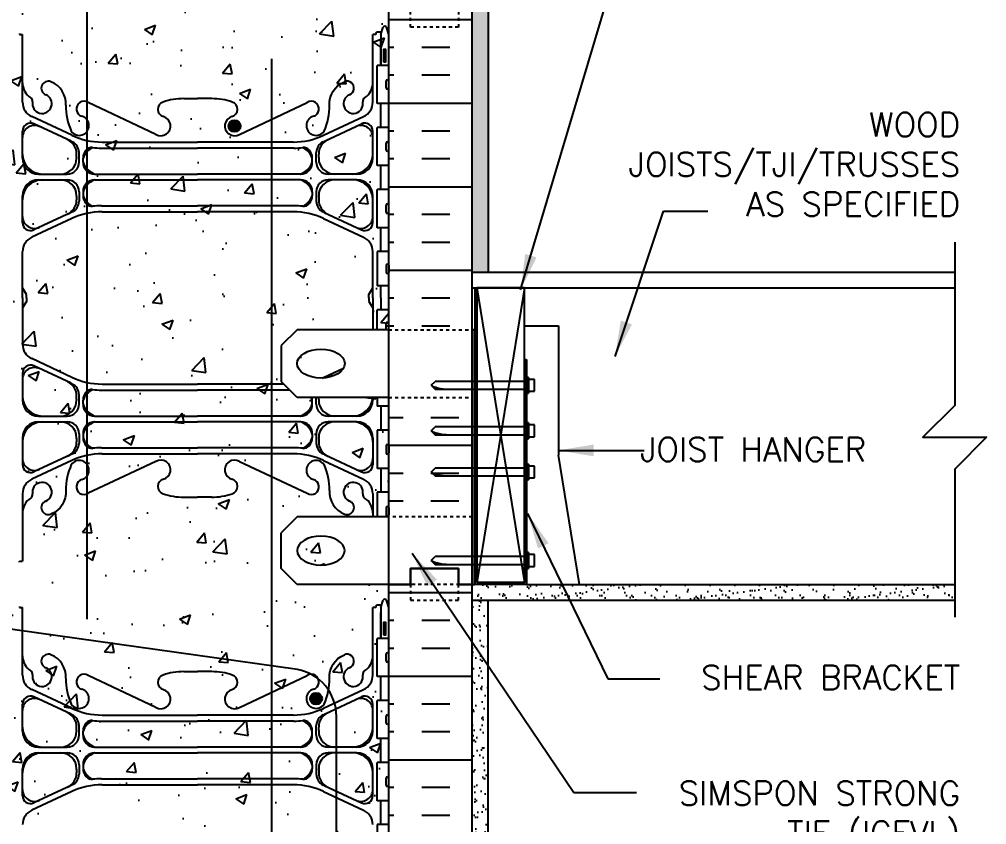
# Model space of a CAD drawing. Header units: inches. Extents: x 104.4 to 159.1, y -9.8 to 61.
# Drawn here: x 127.36 to 157.74, y 16.5 to 41.8 of the extents above; entities that cross this region are included whole.
import ezdxf
from ezdxf.enums import TextEntityAlignment as Align

# ---------------------------------------------------------------- set-up
doc = ezdxf.new("R2010")
doc.units = ezdxf.units.IN
doc.header["$LTSCALE"] = 0.5
doc.header["$MEASUREMENT"] = 0
doc.linetypes.add('DASHED2', pattern=[0.375, 0.25, -0.125])
doc.linetypes.add('HIDDEN2', pattern=[0.1875, 0.125, -0.0625])
for name, color, linetype in [('HATCH', 12, 'Continuous'), ('line25', 2, 'Continuous'), ('LINE3', 3, 'Continuous'), ('LINE50', 5, 'Continuous'), ('LINE9', 9, 'Continuous'), ('TEXT', 4, 'Continuous'), ('Web_Edge', 9, 'Continuous')]:
    doc.layers.add(name, color=color, linetype=linetype)
doc.styles.add('DIM', font='romans.shx', dxfattribs={"width": 0.7})
doc.styles.add('ROMANS', font='romans.shx', dxfattribs={"height": 1.125})
doc.dimstyles.new('ext_12', dxfattribs={"dimscale": 12, "dimtxt": 0.09375, "dimasz": 0.09375, "dimexe": 0.09375, "dimexo": 0.0625, "dimgap": 0.0625, "dimtad": 1, "dimdec": 1, "dimzin": 3, "dimdsep": 46, "dimlunit": 4, "dimtxsty": 'DIM', "dimcen": 0.09, "dimdle": 0.09375, "dimclrt": 4, "dimadec": 0, "dimazin": 0, "dimtfac": 1, "dimtdec": 1, "dimtmove": 2, "dimatfit": 3, "dimfxl": 0, "dimfrac": 2, "dimtolj": 1, "dimtzin": 0, "dimarcsym": 0})
pattern_1 = [(37.5, (84.2863, 4.79077), (-0.0157483, 0.481706), [0, -0.38, 0, -0.425, 0, -0.40625]), (7.5, (84.2863, 4.7908), (0.442444, 0.7055365), [0, -0.205, 0, -0.3425, 0, -0.13125]), (327.5, (83.9788, 4.79077), (0.7785355, 0.0014148), [0, -0.125, 0, -0.45, 0, -0.5875]), (317.5, (83.9788, 4.7908), (0.7515317, 0.219419), [0, -0.0625, 0, -0.295, 0, -0.3375])]
pattern_2 = [(50, (4.8714, -3.2675), (3.5863, -0.31376), [0.375, -4.125]), (355, (4.8714, -3.2675), (-0.69376, 3.76096), [0.3, -3.3]), (100.4514, (5.1703, -3.2937), (2.89255, 3.4472), [0.3187, -3.50571]), (46.1842, (4.8714, -2.2675), (5.3362, -0.8276), [0.5625, -6.1875]), (96.6356, (5.316, -2.3365), (4.67331, 4.87059), [0.47805, -5.25856]), (351.184, (4.8714, -2.2675), (4.6733, 4.8706), [0.45, -4.95]), (21, (5.3714, -2.5175), (2.984535, -2.013094), [0.375, -4.125]), (326, (5.3714, -2.5175), (1.21658, 3.62575), [0.3, -3.3]), (71.4514, (5.62, -2.6853), (4.20111, 1.61265), [0.3187, -3.50571]), (37.5, (4.8714, -3.2675), (0.060799, 1.664469), [0, -3.26, 0, -3.35, 0, -3.3125]), (7.5, (4.8714, -3.2675), (1.315348, 1.972059), [0, -1.91, 0, -3.185, 0, -1.2625]), (327.5, (3.7564, -3.2675), (2.669112, -0.112774), [0, -1.25, 0, -3.9, 0, -5.175]), (317.5, (3.2564, -3.2675), (2.91593, 0.500525), [0, -1.625, 0, -2.59, 0, -3.675])]

msp = doc.modelspace()

# ---------------------------------------------------------------- hatches: boundary and pattern name
at = {"layer": 'HATCH'}
h = msp.add_hatch(dxfattribs=at)
h.set_pattern_fill('AR-SAND', color=256, scale=0.25, style=0)
h.set_pattern_definition(pattern_1)
h.paths.add_polyline_path([(142.087, 60.045), (141.587, 60.045), (141.587, 42.045), (141.587, 33.857), (142.087, 33.857)])
h = msp.add_hatch(dxfattribs=at)
h.set_pattern_fill('AR-CONC', color=256, scale=0.5, style=0)
h.paths.add_polyline_path([(138.962, 52.078, 0.272614), (138.897, 52.049, 0.520567), (138.719, 52.049, 0.520567), (138.572, 52.049, 0.520567), (138.42, 52.049, 0.520567), (138.262, 52.049, 0.520567), (138.163, 52.049, 0.520567), (137.984, 52.049, 0.520567), (137.764, 52.049, 0.520567), (137.57, 52.049, 0.520567), (137.365, 52.049, 0.520567), (137.266, 52.091, 0.520567), (137.134, 52.091, 0.520567), (137.045, 52.091, 0.520567), (136.962, 52.091, 0.520567), (136.879, 52.091, 0.520567), (136.79, 52.091, 0.520567), (136.659, 52.091, 0.520567), (136.559, 52.049, 0.520567), (136.355, 52.049, 0.520567), (136.161, 52.049, 0.520567), (135.94, 52.049, 0.520567), (135.762, 52.049, 0.520567), (135.662, 52.049, 0.520567), (135.505, 52.049, 0.520567), (135.353, 52.049, 0.520567), (135.206, 52.049, 0.520567), (135.027, 52.049, 0.272614), (134.962, 52.078, 0.272614), (134.897, 52.049, 0.520567), (134.719, 52.049, 0.520567), (134.572, 52.049, 0.520567), (134.42, 52.049, 0.520567), (134.262, 52.049, 0.520567), (134.163, 52.049, 0.520567), (133.984, 52.049, 0.520567), (133.764, 52.049, 0.520567), (133.57, 52.049, 0.520567), (133.365, 52.049, 0.520567), (133.266, 52.091, 0.520567), (133.134, 52.091, 0.520567), (133.045, 52.091, 0.520567), (132.962, 52.091, 0.520567), (132.879, 52.091, 0.520567), (132.79, 52.091, 0.520567), (132.659, 52.091, 0.520567), (132.559, 52.049, 0.520567), (132.355, 52.049, 0.520567), (132.161, 52.049, 0.520567), (131.94, 52.049, 0.520567), (131.762, 52.049, 0.520567), (131.662, 52.049, 0.520567), (131.505, 52.049, 0.520567), (131.353, 52.049, 0.520567), (131.206, 52.049, 0.520567), (131.027, 52.049, 0.520567), (130.912, 52.049, 0.520567), (130.823, 52.049, 0.520567), (130.702, 52.049, 0.520567), (130.587, 52.049, 0.520567), (130.482, 52.049, 0.520567), (130.175, 52.049, 0.520567), (130.065, 52.049, 0.520567), (129.819, 52.049, 0.520567), (129.619, 52.049, 0.520567), (129.409, 52.049, 0.520567), (129.131, 52.049, 0.520567), (128.943, 52.049, 0.520567), (128.848, 52.049, 0.520567), (128.623, 52.049, 0.520567), (128.502, 52.049, 0.520567), (128.292, 52.049, 0.520567), (128.082, 52.049, 0.520567), (127.956, 52.049, 0.520567), (127.83, 52.049, 0.520567), (127.62, 52.049, 0.520567), (127.516, 52.049, 0.520567), (127.332, 52.049, 0.520567), (127.211, 52.049, 0.484838), (126.962, 52.049), (126.962, 42.045), (126.962, 24.045), (126.962, 9.295), (126.962, 6.045), (132.119, 6.045), (133.119, 7.045), (133.119, 6.045), (133.119, 5.045), (134.119, 6.045), (138.962, 6.045), (138.962, 18.42), (138.962, 24.045), (136.087, 24.045), (135.587, 24.545), (135.587, 25.67), (136.087, 26.17), (138.962, 26.17), (138.962, 29.92), (136.087, 29.92), (135.587, 30.42), (135.587, 31.545), (136.087, 32.045), (138.962, 32.045), (138.962, 42.045)])
h = msp.add_hatch(dxfattribs=at)
h.set_pattern_fill('INSUL', color=256, scale=7, style=0)
h.set_pattern_definition([(180, (3065.124, -372.9646), (0, 2.625), []), (180, (3065.124, -372.0896), (0, 2.625), [0.875, -0.875]), (180, (3065.124, -371.2146), (0, 2.625), [0.875, -0.875])])
h.paths.add_polyline_path([(138.962, 32.045), (141.587, 32.045), (141.587, 42.045), (141.15, 42.045), (141.15, 42.545), (139.65, 42.545), (139.65, 42.045), (138.962, 42.045)])
h = msp.add_hatch(dxfattribs=at)
h.set_pattern_fill('AR-CONC', color=256, scale=0.5, style=0)
h.set_pattern_definition(pattern_2)
edge = h.paths.add_edge_path()
edge.add_ellipse((136.833, 30.982), major_axis=(-0.746, 0), ratio=0.610344, start_angle=0, end_angle=360)
h = msp.add_hatch(dxfattribs=at)
h.set_pattern_fill('AR-CONC', color=256, scale=0.5, style=0)
edge = h.paths.add_edge_path(flags=17)
edge.add_ellipse((136.833, 30.982), major_axis=(-0.746, 0), ratio=0.610344, start_angle=0, end_angle=360)
h = msp.add_hatch(dxfattribs=at)
h.set_pattern_fill('INSUL', color=256, scale=7, style=0)
h.set_pattern_definition([(0, (84.2863, 4.7908), (0, 2.625), []), (0, (84.2863, 5.6658), (0, 2.625), [0.875, -0.875]), (0, (84.2863, 6.5408), (0, 2.625), [0.875, -0.875])])
h.paths.add_polyline_path([(141.587, 29.92), (138.962, 29.92), (138.962, 26.17), (141.587, 26.17)])
h = msp.add_hatch(dxfattribs=at)
h.set_pattern_fill('AR-CONC', color=256, scale=0.5, style=0)
h.set_pattern_definition(pattern_2)
edge = h.paths.add_edge_path()
edge.add_ellipse((136.833, 25.107), major_axis=(-0.746, 0), ratio=0.610344, start_angle=0, end_angle=360, ccw=False)
h = msp.add_hatch(dxfattribs=at)
h.set_pattern_fill('AR-CONC', color=256, scale=0.5, style=0)
edge = h.paths.add_edge_path(flags=17)
edge.add_ellipse((136.833, 25.107), major_axis=(-0.746, 0), ratio=0.610344, start_angle=0, end_angle=360, ccw=False)
h = msp.add_hatch(dxfattribs=at)
h.set_pattern_fill('INSUL', color=256, scale=7, style=0)
h.set_pattern_definition([(180, (3065.124, -390.9646), (0, 2.625), []), (180, (3065.124, -390.0896), (0, 2.625), [0.875, -0.875]), (180, (3065.124, -389.2146), (0, 2.625), [0.875, -0.875])])
h.paths.add_polyline_path([(141.587, 6.045), (141.15, 6.045), (141.15, 6.545), (139.65, 6.545), (139.65, 6.045), (138.962, 6.045), (138.962, 24.045), (139.65, 24.045), (139.65, 24.545), (141.15, 24.545), (141.15, 24.045), (141.587, 24.045)])
h = msp.add_hatch(dxfattribs=at)
h.set_pattern_fill('AR-SAND', color=256, scale=0.25, style=0)
h.set_pattern_definition(pattern_1)
h.paths.add_polyline_path([(156.738, 23.545), (156.738, 24.045), (143.292, 24.045), (141.667, 24.045), (141.587, 24.045), (141.587, 23.545)])
h = msp.add_hatch(dxfattribs=at)
h.set_pattern_fill('AR-SAND', color=256, scale=0.25, style=0)
h.set_pattern_definition(pattern_1)
h.paths.add_polyline_path([(142.087, 23.545), (141.587, 23.545), (141.587, 6.045), (142.087, 6.045)])
at = {"layer": 'LINE3'}
for points in [[(133.933, 38.445, 1), (134.308, 38.445, 1)], [(136.868, 20.456, 1), (136.493, 20.456, 1)]]:
    msp.add_hatch(color=256, dxfattribs=at).paths.add_polyline_path(points)

# ---------------------------------------------------------------- linework, layer by layer
at = {"layer": 'line25'}
for p, q in [((138.962, 18.42), (138.962, 42.045)), ((138.962, 40.35), (138.597, 40.35)), ((138.597, 39.15), (138.597, 40.35)), ((138.882, 39.64), (138.882, 39.86)), ((138.922, 39.9), (138.922, 39.9)), ((138.962, 39.64), (138.962, 39.86)), ((138.962, 39.805), (138.962, 39.805)), ((138.922, 39.6), (138.922, 39.6)), ((138.962, 39.695), (138.962, 39.695)), ((138.962, 39.15), (138.597, 39.15)), ((138.962, 38.4), (138.597, 38.4)), ((138.597, 37.2), (138.597, 38.4)), ((138.882, 37.69), (138.882, 37.91)), ((138.922, 37.95), (138.922, 37.95)), ((138.962, 37.69), (138.962, 37.91)), ((138.962, 37.855), (138.962, 37.855)), ((138.962, 37.745), (138.962, 37.745)), ((138.922, 37.65), (138.922, 37.65)), ((138.962, 37.2), (138.597, 37.2)), ((138.962, 36.45), (138.597, 36.45)), ((138.597, 35.25), (138.597, 36.45)), ((138.882, 35.74), (138.882, 35.96)), ((138.922, 36), (138.922, 36)), ((138.962, 35.74), (138.962, 35.96)), ((138.962, 35.905), (138.962, 35.905)), ((138.922, 35.7), (138.922, 35.7)), ((138.962, 35.795), (138.962, 35.795)), ((138.962, 35.25), (138.597, 35.25)), ((138.962, 34.5), (138.597, 34.5)), ((138.597, 34.5), (138.597, 33.42)), ((138.882, 34.07), (138.882, 33.85)), ((138.922, 34.11), (138.922, 34.11)), ((138.962, 34.07), (138.962, 33.85)), ((138.922, 33.81), (138.922, 33.81)), ((138.962, 34.015), (138.962, 34.015)), ((138.962, 33.905), (138.962, 33.905)), ((138.962, 33.42), (138.597, 33.42)), ((141.587, 33.357), (156.738, 33.357)), ((138.962, 32.67), (138.597, 32.67)), ((138.597, 32.045), (138.597, 32.67)), ((138.882, 32.045), (138.882, 32.24)), ((138.922, 32.28), (138.922, 32.28)), ((138.962, 32.02), (138.962, 32.24)), ((138.962, 32.185), (138.962, 32.185)), ((138.962, 32.075), (138.962, 32.075)), ((143.23, 31.107), (143.23, 24.107)), ((138.597, 29.92), (138.597, 29.64)), ((138.962, 29.64), (138.597, 29.64)), ((138.962, 28.89), (138.597, 28.89)), ((138.597, 28.89), (138.597, 27.69)), ((138.882, 28.4), (138.882, 28.18)), ((138.962, 28.4), (138.962, 28.18)), ((138.962, 28.345), (138.962, 28.345)), ((138.922, 28.14), (138.922, 28.14)), ((138.962, 28.235), (138.962, 28.235)), ((138.962, 27.69), (138.597, 27.69)), ((138.962, 26.94), (138.597, 26.94)), ((138.597, 26.94), (138.597, 26.17)), ((138.882, 26.45), (138.882, 26.23)), ((138.922, 26.49), (138.922, 26.49)), ((138.962, 26.45), (138.962, 26.23)), ((138.922, 26.19), (138.922, 26.19)), ((138.962, 26.395), (138.962, 26.395)), ((138.962, 26.285), (138.962, 26.285)), ((143.23, 24.107), (141.73, 24.107)), ((143.292, 24.045), (156.738, 24.045)), ((143.292, 24.045), (144.605, 24.045)), ((138.962, 22.35), (138.597, 22.35)), ((138.597, 21.15), (138.597, 22.35)), ((138.922, 21.9), (138.922, 21.9)), ((138.882, 21.64), (138.882, 21.86)), ((138.922, 21.6), (138.922, 21.6)), ((138.962, 21.64), (138.962, 21.86)), ((138.962, 21.805), (138.962, 21.805)), ((138.962, 21.695), (138.962, 21.695)), ((138.962, 21.15), (138.597, 21.15)), ((138.962, 20.4), (138.597, 20.4)), ((138.597, 19.2), (138.597, 20.4)), ((138.882, 19.69), (138.882, 19.91)), ((138.922, 19.95), (138.922, 19.95)), ((138.962, 19.69), (138.962, 19.91)), ((138.962, 19.855), (138.962, 19.855)), ((138.962, 19.745), (138.962, 19.745)), ((138.922, 19.65), (138.922, 19.65)), ((138.962, 19.2), (138.597, 19.2)), ((138.962, 18.45), (138.597, 18.45)), ((138.597, 17.25), (138.597, 18.45)), ((138.962, 6.045), (138.962, 18.42)), ((138.882, 17.74), (138.882, 17.96)), ((138.922, 18), (138.922, 18)), ((138.962, 17.74), (138.962, 17.96)), ((138.922, 17.7), (138.922, 17.7)), ((138.962, 17.905), (138.962, 17.905)), ((138.962, 17.795), (138.962, 17.795)), ((138.962, 17.25), (138.597, 17.25)), ((138.962, 16.5), (138.597, 16.5)), ((138.597, 16.5), (138.597, 15.42))]:
    msp.add_line(p, q, dxfattribs=at)
at = {"layer": 'line25', "color": 9}
for p, q in [((140.292, 30.299), (140.417, 30.424)), ((143.355, 30.549), (143.292, 30.549)), ((143.292, 30.549), (143.292, 30.049)), ((143.355, 30.549), (143.355, 30.049)), ((143.542, 30.486), (143.355, 30.486)), ((143.542, 30.111), (143.542, 30.486)), ((140.292, 30.299), (140.417, 30.174)), ((143.355, 30.111), (143.542, 30.111)), ((143.292, 30.049), (143.355, 30.049)), ((140.292, 28.87), (140.417, 28.995)), ((140.292, 28.87), (140.417, 28.745)), ((143.355, 29.12), (143.292, 29.12)), ((143.292, 29.12), (143.292, 28.62)), ((143.355, 29.12), (143.355, 28.62)), ((143.542, 29.058), (143.355, 29.058)), ((143.542, 28.683), (143.542, 29.058)), ((143.292, 28.62), (143.355, 28.62)), ((143.355, 28.683), (143.542, 28.683)), ((140.292, 27.576), (140.417, 27.701)), ((143.355, 27.826), (143.292, 27.826)), ((143.292, 27.826), (143.292, 27.326)), ((143.355, 27.826), (143.355, 27.326)), ((143.542, 27.764), (143.355, 27.764)), ((143.542, 27.389), (143.542, 27.764)), ((140.292, 27.576), (140.417, 27.451)), ((143.355, 27.389), (143.542, 27.389)), ((143.292, 27.326), (143.355, 27.326)), ((140.292, 24.797), (140.417, 24.922)), ((143.355, 25.047), (143.292, 25.047)), ((143.292, 25.047), (143.292, 24.547)), ((143.355, 25.047), (143.355, 24.547)), ((143.542, 24.985), (143.355, 24.985)), ((143.542, 24.61), (143.542, 24.985)), ((140.292, 24.797), (140.417, 24.672)), ((143.355, 24.61), (143.542, 24.61)), ((143.292, 24.547), (143.355, 24.547))]:
    msp.add_line(p, q, dxfattribs=at)
at = {"layer": 'line25'}
msp.add_lwpolyline([(141.73, 24.107), (143.23, 24.107), (143.23, 33.357), (141.73, 33.357)], close=True, dxfattribs=at)
at = {"layer": 'line25', "color": 9}
for points in [[(140.417, 30.174), (143.292, 30.174), (143.292, 30.424), (140.417, 30.424)], [(140.417, 28.745), (143.292, 28.745), (143.292, 28.995), (140.417, 28.995)], [(140.417, 27.451), (143.292, 27.451), (143.292, 27.701), (140.417, 27.701)], [(140.417, 24.672), (143.292, 24.672), (143.292, 24.922), (140.417, 24.922)]]:
    msp.add_lwpolyline(points, dxfattribs=at)
at = {"layer": 'line25'}
for centre, start, end in [((138.922, 39.86), 90, 180), ((138.922, 39.86), 0, 90), ((138.922, 39.64), 180, 270), ((138.922, 39.64), 270, 0), ((138.922, 37.91), 90, 180), ((138.922, 37.69), 180, 270), ((138.922, 37.91), 0, 90), ((138.922, 37.69), 270, 0), ((138.922, 35.96), 90, 180), ((138.922, 35.96), 0, 90), ((138.922, 35.74), 180, 270), ((138.922, 35.74), 270, 0), ((138.922, 34.07), 90, 180), ((138.922, 34.07), 360, 90), ((138.922, 33.85), 180, 270), ((138.922, 33.85), 270, 0), ((138.922, 32.24), 90, 180), ((138.922, 32.24), 0, 90), ((138.922, 28.4), 90, 180), ((138.922, 28.4), 360, 90), ((138.922, 28.18), 180, 270), ((138.922, 28.18), 270, 0), ((138.922, 26.45), 90, 180), ((138.922, 26.45), 360, 90), ((138.922, 26.23), 180, 270), ((138.922, 26.23), 270, 0), ((138.922, 21.86), 90, 180), ((138.922, 21.86), 0, 90), ((138.922, 21.64), 180, 270), ((138.922, 21.64), 270, 0), ((138.922, 19.91), 90, 180), ((138.922, 19.91), 0, 90), ((138.922, 19.69), 180, 270), ((138.922, 19.69), 270, 0), ((138.922, 17.96), 90, 180), ((138.922, 17.96), 0, 90), ((138.922, 17.74), 180, 270), ((138.922, 17.74), 270, 0)]:
    msp.add_arc(centre, 0.04, start, end, dxfattribs=at)
at = {"layer": 'line25', "color": 9}
for points in [[(140.292, 30.299), (140.491, 30.221), (140.861, 30.174)], [(140.292, 28.87), (140.491, 28.793), (140.861, 28.745)], [(140.292, 27.576), (140.491, 27.499), (140.861, 27.451)], [(140.292, 24.797), (140.491, 24.72), (140.861, 24.672)]]:
    msp.add_spline(points, degree=3, dxfattribs=at)
at = {"layer": 'LINE3'}
for p, q in [((129.497, 22.951), (129.497, 59.865)), ((135.279, 40.554), (135.279, 6.045)), ((136.092, 21.37), (122.569, 23.268)), ((137.321, 13.585), (137.321, 19.895))]:
    msp.add_line(p, q, dxfattribs=at)
for centre in [(134.12, 38.445), (136.681, 20.456)]:
    msp.add_circle(centre, 0.188, dxfattribs=at)
msp.add_arc((135.821, 19.895), 1.5, 360, 79.5785, dxfattribs=at)
at = {"layer": 'LINE50'}
for p, q in [((141.587, 24.045), (141.587, 42.045)), ((141.587, 6.045), (141.587, 24.045))]:
    msp.add_line(p, q, dxfattribs=at)
for points in [[(138.962, 24.045), (139.65, 24.045), (139.65, 24.545), (141.15, 24.545), (141.15, 24.045), (141.587, 24.045)], [(141.587, 24.045), (141.15, 24.045), (141.15, 24.545), (139.65, 24.545), (139.65, 24.045), (138.962, 24.045)]]:
    msp.add_lwpolyline(points, dxfattribs=at)
at = {"layer": 'LINE9'}
for p, q in [((142.087, 60.045), (142.087, 33.857)), ((141.587, 33.857), (156.738, 33.857)), ((141.667, 33.357), (141.667, 24.045)), ((141.73, 33.357), (143.23, 24.107)), ((143.23, 33.357), (141.73, 24.107)), ((136.087, 32.045), (135.587, 31.545)), ((138.962, 32.045), (136.087, 32.045)), ((143.23, 32.163), (144.292, 32.163)), ((144.292, 32.163), (144.292, 28.104)), ((143.23, 31.107), (143.292, 31.107)), ((143.292, 31.107), (143.292, 24.045)), ((136.087, 29.92), (135.587, 30.42)), ((138.962, 29.92), (136.087, 29.92)), ((144.951, 24.045), (144.292, 28.104)), ((136.087, 26.17), (135.587, 25.67)), ((138.962, 26.17), (136.087, 26.17)), ((136.087, 24.045), (135.587, 24.545)), ((138.962, 24.045), (136.087, 24.045)), ((143.292, 24.045), (141.667, 24.045)), ((141.587, 23.545), (156.738, 23.545)), ((142.087, 6.045), (142.087, 23.545))]:
    msp.add_line(p, q, dxfattribs=at)
at = {"layer": 'LINE9', "linetype": 'HIDDEN2'}
for p, q in [((138.962, 32.045), (141.587, 32.045)), ((138.962, 29.92), (141.587, 29.92)), ((141.587, 26.17), (138.962, 26.17)), ((141.587, 24.045), (138.962, 24.045))]:
    msp.add_line(p, q, dxfattribs=at)
at = {"layer": 'LINE9', "linetype": 'DASHED2', "ltscale": 0.15}
for points in [[(141.15, 42.045), (141.15, 42.045), (141.15, 41.545), (139.65, 41.545), (139.65, 42.045), (139.65, 42.045)], [(139.65, 24.045), (139.65, 24.045), (139.65, 23.545), (141.15, 23.545), (141.15, 24.045), (141.15, 24.045)]]:
    msp.add_lwpolyline(points, dxfattribs=at)
at = {"layer": 'LINE9'}
for points in [[(156.738, 34.795), (156.738, 32.428)], [(156.738, 32.428), (156.738, 29.67), (155.738, 28.67), (157.738, 28.67), (156.738, 27.67), (156.738, 23.016)], [(135.587, 31.545), (135.587, 30.42)], [(135.587, 24.545), (135.587, 25.67)]]:
    msp.add_lwpolyline(points, dxfattribs=at)
msp.add_lwpolyline([(141.587, 24.045), (141.667, 24.045), (141.667, 32.045), (141.587, 32.045)], close=True, dxfattribs=at)
msp.add_ellipse((136.833, 30.982), major_axis=(-0.746, 0), ratio=0.610344, dxfattribs=at)
at = {"layer": 'LINE9', "extrusion": (0, 0, -1)}
msp.add_ellipse((136.833, 25.107), major_axis=(-0.746, 0), ratio=0.610344, dxfattribs=at)
at = {"layer": 'Web_Edge'}
for p, q in [((127.362, 41.346), (127.362, 41.316)), ((127.362, 41.346), (127.362, 41.346)), ((127.362, 41.316), (127.462, 41.316)), ((127.462, 39.194), (127.462, 41.316)), ((138.462, 39.194), (138.462, 41.316)), ((138.562, 41.316), (138.462, 41.316)), ((138.562, 41.346), (138.562, 41.346)), ((138.562, 41.346), (138.562, 41.316)), ((138.738, 41.396), (138.612, 41.396)), ((138.712, 41.316), (138.787, 41.546)), ((138.712, 41.316), (138.712, 40.35)), ((138.962, 41.316), (138.887, 41.546)), ((132.523, 39.305), (132.962, 39.305)), ((133.402, 39.305), (132.962, 39.305)), ((131.652, 38.181), (129.525, 39.181)), ((134.273, 38.181), (136.4, 39.181)), ((129.009, 38.153), (127.75, 38.741)), ((136.916, 38.153), (138.174, 38.741)), ((127.462, 37.436), (127.462, 38.284)), ((128.985, 37.965), (127.818, 38.511)), ((136.94, 37.965), (138.106, 38.511)), ((138.462, 37.436), (138.462, 38.284)), ((129.938, 37.753), (132.962, 37.753)), ((129.962, 37.94), (132.962, 37.94)), ((135.962, 37.94), (132.962, 37.94)), ((135.986, 37.753), (132.962, 37.753)), ((129.162, 37.46), (129.162, 37.564)), ((129.162, 37.46), (129.162, 37.436)), ((129.237, 37.311), (129.237, 37.608)), ((129.362, 37.311), (129.362, 37.437)), ((136.562, 37.311), (136.562, 37.437)), ((136.687, 37.311), (136.687, 37.608)), ((136.762, 37.46), (136.762, 37.564)), ((136.762, 37.46), (136.762, 37.436)), ((127.962, 36.936), (128.862, 36.936)), ((127.962, 36.756), (128.862, 36.756)), ((129.737, 36.936), (132.962, 36.936)), ((129.737, 36.756), (132.962, 36.756)), ((136.187, 36.936), (132.962, 36.936)), ((136.187, 36.756), (132.962, 36.756)), ((137.962, 36.936), (137.062, 36.936)), ((137.962, 36.756), (137.062, 36.756)), ((127.462, 35.408), (127.462, 36.256)), ((129.162, 36.233), (129.162, 36.256)), ((129.162, 36.233), (129.162, 36.129)), ((129.237, 36.381), (129.237, 36.084)), ((129.362, 36.381), (129.362, 36.268)), ((129.362, 36.381), (129.362, 36.255)), ((136.562, 36.381), (136.562, 36.255)), ((136.562, 36.381), (136.562, 36.268)), ((136.687, 36.381), (136.687, 36.084)), ((136.762, 36.233), (136.762, 36.256)), ((136.762, 36.233), (136.762, 36.129)), ((138.462, 35.408), (138.462, 36.256)), ((129.939, 35.94), (132.962, 35.94)), ((135.986, 35.94), (132.962, 35.94)), ((129.009, 35.54), (127.75, 34.951)), ((128.985, 35.728), (127.818, 35.182)), ((129.962, 35.752), (132.962, 35.752)), ((135.962, 35.752), (132.962, 35.752)), ((136.916, 35.54), (138.174, 34.951)), ((136.939, 35.728), (138.106, 35.182)), ((127.462, 33.045), (127.462, 34.498)), ((138.462, 33.045), (138.462, 34.498)), ((127.582, 33.157), (127.462, 33.357)), ((127.582, 33.157), (127.462, 33.357)), ((127.582, 33.045), (127.582, 33.157)), ((127.582, 33.045), (127.582, 33.157)), ((138.342, 33.157), (138.462, 33.357)), ((138.342, 33.157), (138.462, 33.357)), ((138.342, 33.045), (138.342, 33.157)), ((138.342, 33.045), (138.342, 33.157)), ((127.462, 33.045), (127.462, 31.592)), ((127.582, 32.933), (127.462, 32.733)), ((127.582, 32.933), (127.462, 32.733)), ((127.582, 33.045), (127.582, 32.933)), ((127.582, 33.045), (127.582, 32.933)), ((138.342, 33.045), (138.342, 32.933)), ((138.342, 33.045), (138.342, 32.933)), ((138.342, 32.933), (138.462, 32.733)), ((138.342, 32.933), (138.462, 32.733)), ((138.462, 33.045), (138.462, 32.045)), ((129.009, 30.55), (127.75, 31.139)), ((127.462, 30.682), (127.462, 29.834)), ((128.985, 30.362), (127.818, 30.908)), ((136.916, 30.55), (137.543, 30.843)), ((129.938, 30.15), (132.962, 30.15)), ((129.962, 30.338), (132.962, 30.338)), ((135.669, 30.338), (132.962, 30.338)), ((135.857, 30.15), (132.962, 30.15)), ((129.162, 29.857), (129.162, 29.961)), ((129.162, 29.857), (129.162, 29.834)), ((129.237, 29.709), (129.237, 30.006)), ((129.362, 29.708), (129.362, 29.834)), ((136.562, 29.708), (136.562, 29.834)), ((136.687, 29.709), (136.687, 29.92)), ((136.762, 29.857), (136.762, 29.92)), ((136.762, 29.857), (136.762, 29.834)), ((138.462, 29.92), (138.462, 29.834)), ((127.962, 29.334), (128.862, 29.334)), ((129.737, 29.333), (132.962, 29.333)), ((136.187, 29.333), (132.962, 29.333)), ((137.962, 29.334), (137.062, 29.334)), ((127.962, 29.154), (128.862, 29.154)), ((129.737, 29.153), (132.962, 29.153)), ((136.187, 29.153), (132.962, 29.153)), ((137.962, 29.154), (137.062, 29.154)), ((127.462, 28.654), (127.462, 27.805)), ((129.162, 28.63), (129.162, 28.654)), ((129.162, 28.63), (129.162, 28.526)), ((129.237, 28.779), (129.237, 28.482)), ((129.362, 28.778), (129.362, 28.653)), ((129.362, 28.778), (129.362, 28.665)), ((136.562, 28.778), (136.562, 28.665)), ((136.562, 28.778), (136.562, 28.653)), ((136.687, 28.779), (136.687, 28.482)), ((136.762, 28.63), (136.762, 28.654)), ((136.762, 28.63), (136.762, 28.526)), ((138.462, 28.654), (138.462, 27.805)), ((129.939, 28.337), (132.962, 28.337)), ((135.986, 28.337), (132.962, 28.337)), ((128.985, 28.125), (127.818, 27.579)), ((129.962, 28.149), (132.962, 28.149)), ((135.962, 28.149), (132.962, 28.149)), ((136.94, 28.125), (138.106, 27.579)), ((129.009, 27.937), (127.75, 27.348)), ((131.652, 27.909), (129.525, 26.909)), ((134.273, 27.909), (136.4, 26.909)), ((136.916, 27.937), (138.174, 27.348)), ((127.462, 26.896), (127.462, 24.774)), ((132.523, 26.785), (132.962, 26.785)), ((133.402, 26.785), (132.962, 26.785)), ((138.462, 26.896), (138.462, 26.17)), ((127.362, 24.774), (127.462, 24.774)), ((127.362, 24.744), (127.362, 24.774)), ((127.362, 24.744), (127.362, 24.744)), ((138.738, 23.396), (138.612, 23.396)), ((138.712, 23.316), (138.787, 23.546)), ((138.962, 23.316), (138.887, 23.546)), ((127.362, 23.346), (127.362, 23.316)), ((127.362, 23.346), (127.362, 23.346)), ((127.362, 23.316), (127.462, 23.316)), ((127.462, 21.194), (127.462, 23.316)), ((138.462, 21.194), (138.462, 23.316)), ((138.562, 23.316), (138.462, 23.316)), ((138.562, 23.346), (138.562, 23.346)), ((138.562, 23.346), (138.562, 23.316)), ((138.712, 23.316), (138.712, 22.35)), ((132.523, 21.305), (132.962, 21.305)), ((133.402, 21.305), (132.962, 21.305)), ((131.652, 20.181), (129.525, 21.181)), ((134.273, 20.181), (136.4, 21.181)), ((129.009, 20.153), (127.75, 20.741)), ((136.916, 20.153), (138.174, 20.741)), ((128.985, 19.965), (127.818, 20.511)), ((136.94, 19.965), (138.106, 20.511)), ((127.462, 19.436), (127.462, 20.284)), ((138.462, 19.436), (138.462, 20.284)), ((129.938, 19.753), (132.962, 19.753)), ((129.962, 19.94), (132.962, 19.94)), ((135.962, 19.94), (132.962, 19.94)), ((135.986, 19.753), (132.962, 19.753)), ((129.162, 19.46), (129.162, 19.564)), ((129.162, 19.46), (129.162, 19.436)), ((129.237, 19.311), (129.237, 19.608)), ((136.687, 19.311), (136.687, 19.608)), ((136.762, 19.46), (136.762, 19.564)), ((136.762, 19.46), (136.762, 19.436)), ((129.362, 19.311), (129.362, 19.437)), ((136.562, 19.311), (136.562, 19.437)), ((127.962, 18.936), (128.862, 18.936)), ((129.737, 18.936), (132.962, 18.936)), ((136.187, 18.936), (132.962, 18.936)), ((137.962, 18.936), (137.062, 18.936)), ((127.962, 18.756), (128.862, 18.756)), ((129.737, 18.756), (132.962, 18.756)), ((136.187, 18.756), (132.962, 18.756)), ((137.962, 18.756), (137.062, 18.756)), ((127.462, 17.408), (127.462, 18.256)), ((129.162, 18.233), (129.162, 18.256)), ((129.162, 18.233), (129.162, 18.129)), ((129.237, 18.381), (129.237, 18.084)), ((129.362, 18.381), (129.362, 18.268)), ((129.362, 18.381), (129.362, 18.255)), ((136.562, 18.381), (136.562, 18.255)), ((136.562, 18.381), (136.562, 18.268)), ((136.687, 18.381), (136.687, 18.084)), ((136.762, 18.233), (136.762, 18.256)), ((136.762, 18.233), (136.762, 18.129)), ((138.462, 17.408), (138.462, 18.256)), ((129.939, 17.94), (132.962, 17.94)), ((135.986, 17.94), (132.962, 17.94)), ((128.985, 17.728), (127.818, 17.182)), ((129.962, 17.752), (132.962, 17.752)), ((135.962, 17.752), (132.962, 17.752)), ((136.939, 17.728), (138.106, 17.182)), ((129.009, 17.54), (127.75, 16.951)), ((136.916, 17.54), (138.174, 16.951))]:
    msp.add_line(p, q, dxfattribs=at)
for points in [[(138.712, 40.35), (138.712, 41.166)], [(138.712, 38.4), (138.712, 39.15)], [(138.712, 36.45), (138.712, 37.2)], [(138.712, 34.5), (138.712, 35.25)], [(138.712, 33.045), (138.712, 33.42)], [(138.712, 33.045), (138.712, 32.67)], [(138.712, 29.64), (138.712, 28.89)], [(138.712, 27.69), (138.712, 26.94)], [(138.712, 22.35), (138.712, 23.166)], [(138.712, 20.4), (138.712, 21.15)], [(138.712, 18.45), (138.712, 19.2)], [(138.712, 16.5), (138.712, 17.25)]]:
    msp.add_lwpolyline(points, dxfattribs=at)
for points in [[(138.802, 40.466), (138.872, 40.466), (138.872, 40.846), (138.802, 40.846)], [(138.802, 22.466), (138.872, 22.466), (138.872, 22.846), (138.802, 22.846)]]:
    msp.add_lwpolyline(points, close=True, dxfattribs=at)
for points in [[(128.821, 39.095, 0.325312), (128.354, 39.837)], [(137.104, 39.095, -0.325312), (137.571, 39.837)], [(128.821, 26.995, -0.325312), (128.354, 26.253)], [(137.104, 26.995, 0.325312), (137.571, 26.253)], [(128.821, 21.095, 0.325312), (128.354, 21.837)], [(137.104, 21.095, -0.325312), (137.571, 21.837)]]:
    msp.add_lwpolyline(points, format="xyb", dxfattribs=at)
for centre, radius, start, end in [((138.612, 41.346), 0.05, 90, 180), ((138.837, 41.52), 0.0567, 28.0725, 151.9275), ((128.012, 39.801), 0.55, 180, 238.0732), ((128.272, 39.633), 0.22, 68.1963, 248.1963), ((137.652, 39.633), 0.22, 291.8037, 111.8037), ((137.912, 39.801), 0.55, 301.9268, 0), ((127.962, 39.194), 0.5, 180, 244.9204), ((127.655, 39.228), 0.125, 348.9056, 58.0732), ((128.077, 39.145), 0.305, 168.9056, 68.1963), ((129.392, 38.981), 0.24, 56.25, 254.2747), ((131.952, 38.97), 0.24, 108.923, 254.2747), ((132.523, 37.305), 2, 90, 108.923), ((133.402, 37.305), 2, 71.077, 90), ((133.972, 38.97), 0.24, 285.7253, 71.077), ((136.533, 38.981), 0.24, 285.7253, 123.75), ((137.847, 39.145), 0.305, 111.8037, 11.0944), ((138.269, 39.228), 0.125, 121.9268, 191.0944), ((137.962, 39.194), 0.5, 295.0796, 0), ((130.821, 39.095), 2, 180.0146, 203.9638), ((135.104, 39.095), 2, 336.0362, 359.9854), ((129.244, 38.456), 0.305, 214.6703, 74.2747), ((131.805, 38.445), 0.305, 240, 74.2747), ((134.12, 38.445), 0.305, 105.7253, 300), ((136.681, 38.456), 0.305, 105.7253, 325.3297), ((127.712, 38.284), 0.25, 64.9204, 180), ((127.837, 38.088), 0.375, 64.9204, 180), ((138.087, 38.088), 0.375, 0, 115.0796), ((138.212, 38.284), 0.25, 0, 115.0796), ((128.662, 37.564), 0.5, 0, 64.9204), ((129.962, 40.19), 2.25, 244.9204, 270), ((135.962, 40.19), 2.25, 270, 295.0796), ((137.262, 37.564), 0.5, 115.0796, 180), ((129.938, 40.003), 2.25, 244.9204, 245.9476), ((128.861, 37.608), 0.376, 0.0514, 64.8081), ((129.945, 37.214), 0.624, 117.0966, 159.0881), ((129.738, 37.437), 0.376, 138.3704, 179.9486), ((129.644, 37.521), 0.25, 86.1209, 138.3704), ((129.938, 40.003), 2.25, 262.9228, 270), ((135.986, 40.003), 2.25, 270, 277.0772), ((136.28, 37.521), 0.25, 41.6296, 93.8791), ((135.979, 37.214), 0.624, 20.9119, 62.9034), ((136.186, 37.437), 0.376, 0.0514, 41.6296), ((137.063, 37.608), 0.376, 115.1919, 179.9486), ((135.986, 40.003), 2.25, 294.0524, 295.0796), ((128.087, 37.561), 0.625, 180, 270), ((127.962, 37.436), 0.5, 180, 270), ((128.662, 37.436), 0.5, 270, 0), ((137.262, 37.436), 0.5, 180, 270), ((137.837, 37.561), 0.625, 270, 0), ((137.962, 37.436), 0.5, 270, 0), ((128.862, 37.311), 0.375, 270, 0), ((129.944, 37.518), 0.617, 199.5682, 250.4318), ((129.737, 37.311), 0.375, 180, 270), ((136.187, 37.311), 0.375, 270, 0), ((135.981, 37.518), 0.617, 289.5682, 340.4318), ((137.062, 37.311), 0.375, 180, 270), ((128.087, 36.131), 0.625, 90, 180), ((127.962, 36.256), 0.5, 90, 180), ((128.662, 36.256), 0.5, 0, 90), ((128.862, 36.381), 0.375, 360, 90), ((129.944, 36.175), 0.617, 109.6458, 160.4318), ((129.737, 36.381), 0.375, 90, 180), ((136.187, 36.381), 0.375, 360, 90), ((135.981, 36.175), 0.617, 19.5682, 70.3542), ((137.062, 36.381), 0.375, 90, 180), ((137.262, 36.256), 0.5, 90, 180), ((137.837, 36.131), 0.625, 360, 90), ((137.962, 36.256), 0.5, 0, 90), ((129.945, 36.478), 0.624, 200.9119, 242.8949), ((129.738, 36.256), 0.376, 180.0491, 221.6135), ((135.979, 36.478), 0.624, 297.1051, 339.0881), ((136.186, 36.256), 0.376, 318.3865, 359.9509), ((128.662, 36.129), 0.5, 295.0796, 360), ((128.861, 36.084), 0.376, 295.187, 359.9509), ((129.644, 36.172), 0.25, 221.6135, 273.8988), ((129.939, 33.69), 2.25, 90, 97.097), ((135.986, 33.69), 2.25, 82.903, 90), ((136.28, 36.172), 0.25, 266.1012, 318.3865), ((137.063, 36.084), 0.376, 180.0491, 244.813), ((137.262, 36.129), 0.5, 180, 244.9204), ((127.837, 35.604), 0.375, 180, 295.0796), ((129.939, 33.69), 2.25, 114.0752, 115.0796), ((129.962, 33.502), 2.25, 90, 115.0796), ((135.962, 33.502), 2.25, 64.9204, 90), ((135.986, 33.69), 2.25, 64.9204, 65.9248), ((138.087, 35.604), 0.375, 244.9204, 360), ((127.712, 35.408), 0.25, 180, 295.0796), ((138.212, 35.408), 0.25, 244.9204, 0), ((127.962, 34.498), 0.5, 115.0796, 180), ((137.962, 34.498), 0.5, 0, 64.9204), ((127.962, 31.592), 0.5, 180, 244.9204), ((127.712, 30.682), 0.25, 64.9204, 180), ((127.837, 30.485), 0.375, 64.9204, 180), ((128.662, 29.961), 0.5, 0, 64.9204), ((129.962, 32.588), 2.25, 244.9204, 270), ((135.962, 32.588), 2.25, 293.7082, 295.0796), ((129.939, 32.4), 2.25, 244.9204, 245.9248), ((128.861, 30.005), 0.376, 0.0491, 64.813), ((129.945, 29.611), 0.624, 117.0966, 159.0881), ((129.738, 29.834), 0.376, 138.3704, 179.9486), ((129.644, 29.918), 0.25, 86.1209, 138.3704), ((129.938, 32.4), 2.25, 262.9228, 270), ((128.087, 29.959), 0.625, 180, 270), ((127.962, 29.834), 0.5, 180, 270), ((128.662, 29.834), 0.5, 270, 0), ((135.979, 29.611), 0.624, 20.9119, 29.6181), ((136.186, 29.834), 0.376, 0.0514, 13.2213), ((137.262, 29.834), 0.5, 180, 270), ((137.837, 29.959), 0.625, 270, 356.4469), ((137.962, 29.834), 0.5, 270, 360), ((137.837, 29.959), 0.625, 359.9999999999368, 1.172479677774711e-10), ((128.862, 29.709), 0.375, 270, 0), ((129.737, 29.708), 0.375, 180, 270), ((129.944, 29.915), 0.617, 199.5682, 250.4318), ((135.981, 29.915), 0.617, 289.5682, 340.4318), ((136.187, 29.708), 0.375, 270, 0), ((137.062, 29.709), 0.375, 180, 270), ((127.962, 28.654), 0.5, 90, 180), ((128.087, 28.529), 0.625, 90, 180), ((128.662, 28.654), 0.5, 0, 90), ((128.862, 28.779), 0.375, 360, 90), ((129.737, 28.778), 0.375, 90, 180), ((129.944, 28.572), 0.617, 109.6458, 160.4318), ((136.187, 28.778), 0.375, 360, 90), ((135.981, 28.572), 0.617, 19.5682, 70.3542), ((137.062, 28.779), 0.375, 90, 180), ((137.262, 28.654), 0.5, 90, 180), ((137.837, 28.529), 0.625, 360, 90), ((137.962, 28.654), 0.5, 360, 90), ((129.738, 28.653), 0.376, 180.0491, 221.6135), ((129.945, 28.875), 0.624, 200.9119, 242.8949), ((135.979, 28.875), 0.624, 297.1051, 339.0881), ((136.186, 28.653), 0.376, 318.3865, 359.9509), ((128.662, 28.526), 0.5, 295.0796, 360), ((128.861, 28.482), 0.376, 295.1919, 359.9486), ((129.644, 28.569), 0.25, 221.6135, 273.8988), ((129.939, 26.087), 2.25, 90, 97.097), ((135.986, 26.087), 2.25, 82.903, 90), ((136.28, 28.569), 0.25, 266.1012, 318.3865), ((137.063, 28.482), 0.376, 180.0514, 244.8081), ((137.262, 28.526), 0.5, 180, 244.9204), ((127.837, 28.002), 0.375, 180, 295.0796), ((129.938, 26.087), 2.25, 114.0524, 115.0796), ((129.962, 25.899), 2.25, 90, 115.0796), ((131.805, 27.644), 0.305, 285.7253, 120), ((134.12, 27.644), 0.305, 60, 254.2747), ((135.962, 25.899), 2.25, 64.9204, 90), ((135.986, 26.087), 2.25, 64.9204, 65.9476), ((138.087, 28.002), 0.375, 244.9204, 360), ((127.712, 27.805), 0.25, 180, 295.0796), ((130.821, 26.995), 2, 156.0362, 179.9854), ((129.244, 27.633), 0.305, 285.7253, 145.3297), ((136.681, 27.633), 0.305, 34.6703, 254.2747), ((135.104, 26.995), 2, 0.0146, 23.9638), ((138.212, 27.805), 0.25, 244.9204, 360), ((127.962, 26.896), 0.5, 115.0796, 180), ((129.392, 27.109), 0.24, 105.7253, 303.75), ((131.952, 27.12), 0.24, 105.7253, 251.077), ((133.972, 27.12), 0.24, 288.923, 74.2747), ((136.533, 27.109), 0.24, 236.25, 74.2747), ((137.962, 26.896), 0.5, 360, 64.9204), ((128.077, 26.945), 0.305, 291.8037, 191.0944), ((137.847, 26.945), 0.305, 348.9056, 248.1963), ((128.012, 26.289), 0.55, 121.9268, 180), ((127.655, 26.862), 0.125, 301.9268, 11.0944), ((132.523, 28.785), 2, 251.077, 270), ((133.402, 28.785), 2, 270, 288.923), ((138.269, 26.862), 0.125, 168.9056, 238.0732), ((137.912, 26.289), 0.55, 360, 58.0732), ((128.272, 26.457), 0.22, 111.8037, 291.8037), ((137.652, 26.457), 0.22, 248.1963, 68.1963), ((138.612, 23.346), 0.05, 90, 180), ((138.837, 23.52), 0.0567, 28.0725, 151.9275), ((128.012, 21.801), 0.55, 180, 238.0732), ((128.272, 21.633), 0.22, 68.1963, 248.1963), ((137.652, 21.633), 0.22, 291.8037, 111.8037), ((137.912, 21.801), 0.55, 301.9268, 0), ((127.655, 21.228), 0.125, 348.9056, 58.0732), ((128.077, 21.145), 0.305, 168.9056, 68.1963), ((132.523, 19.305), 2, 90, 108.923), ((133.402, 19.305), 2, 71.077, 90), ((137.847, 21.145), 0.305, 111.8037, 11.0944), ((138.269, 21.228), 0.125, 121.9268, 191.0944), ((127.962, 21.194), 0.5, 180, 244.9204), ((130.821, 21.095), 2, 180.0146, 203.9638), ((129.392, 20.981), 0.24, 56.25, 254.2747), ((131.952, 20.97), 0.24, 108.923, 254.2747), ((133.972, 20.97), 0.24, 285.7253, 71.077), ((136.533, 20.981), 0.24, 285.7253, 123.75), ((135.104, 21.095), 2, 336.0362, 359.9854), ((137.962, 21.194), 0.5, 295.0796, 0), ((129.244, 20.456), 0.305, 214.6703, 74.2747), ((131.805, 20.445), 0.305, 240, 74.2747), ((134.12, 20.445), 0.305, 105.7253, 300), ((136.681, 20.456), 0.305, 105.7253, 325.3297), ((127.712, 20.284), 0.25, 64.9204, 180), ((127.837, 20.088), 0.375, 64.9204, 180), ((138.087, 20.088), 0.375, 0, 115.0796), ((138.212, 20.284), 0.25, 0, 115.0796), ((129.962, 22.19), 2.25, 244.9204, 270), ((135.962, 22.19), 2.25, 270, 295.0796), ((128.662, 19.564), 0.5, 0, 64.9204), ((129.938, 22.003), 2.25, 244.9204, 245.9476), ((128.861, 19.608), 0.376, 0.0514, 64.8081), ((129.945, 19.214), 0.624, 117.0966, 159.0881), ((129.644, 19.521), 0.25, 86.1209, 138.3704), ((129.938, 22.003), 2.25, 262.9228, 270), ((135.986, 22.003), 2.25, 270, 277.0772), ((136.28, 19.521), 0.25, 41.6296, 93.8791), ((135.979, 19.214), 0.624, 20.9119, 62.9034), ((137.063, 19.608), 0.376, 115.1919, 179.9486), ((137.262, 19.564), 0.5, 115.0796, 180), ((135.986, 22.003), 2.25, 294.0524, 295.0796), ((128.087, 19.561), 0.625, 180, 270), ((129.738, 19.437), 0.376, 138.3704, 179.9486), ((136.186, 19.437), 0.376, 0.0514, 41.6296), ((137.837, 19.561), 0.625, 270, 0), ((127.962, 19.436), 0.5, 180, 270), ((128.662, 19.436), 0.5, 270, 0), ((128.862, 19.311), 0.375, 270, 0), ((129.944, 19.518), 0.617, 199.5682, 250.4318), ((129.737, 19.311), 0.375, 180, 270), ((136.187, 19.311), 0.375, 270, 0), ((135.981, 19.518), 0.617, 289.5682, 340.4318), ((137.062, 19.311), 0.375, 180, 270), ((137.262, 19.436), 0.5, 180, 270), ((137.962, 19.436), 0.5, 270, 0), ((128.087, 18.131), 0.625, 90, 180), ((127.962, 18.256), 0.5, 90, 180), ((128.662, 18.256), 0.5, 0, 90), ((128.862, 18.381), 0.375, 360, 90), ((129.944, 18.175), 0.617, 109.6458, 160.4318), ((129.737, 18.381), 0.375, 90, 180), ((136.187, 18.381), 0.375, 360, 90), ((135.981, 18.175), 0.617, 19.5682, 70.3542), ((137.062, 18.381), 0.375, 90, 180), ((137.262, 18.256), 0.5, 90, 180), ((137.837, 18.131), 0.625, 360, 90), ((137.962, 18.256), 0.5, 0, 90), ((129.945, 18.478), 0.624, 200.9119, 242.8949), ((129.738, 18.256), 0.376, 180.0491, 221.6135), ((135.979, 18.478), 0.624, 297.1051, 339.0881), ((136.186, 18.256), 0.376, 318.3865, 359.9509), ((128.662, 18.129), 0.5, 295.0796, 360), ((128.861, 18.084), 0.376, 295.187, 359.9509), ((129.644, 18.172), 0.25, 221.6135, 273.8988), ((129.939, 15.69), 2.25, 90, 97.097), ((135.986, 15.69), 2.25, 82.903, 90), ((136.28, 18.172), 0.25, 266.1012, 318.3865), ((137.063, 18.084), 0.376, 180.0491, 244.813), ((137.262, 18.129), 0.5, 180, 244.9204), ((129.939, 15.69), 2.25, 114.0752, 115.0796), ((129.962, 15.502), 2.25, 90, 115.0796), ((135.962, 15.502), 2.25, 64.9204, 90), ((135.986, 15.69), 2.25, 64.9204, 65.9248), ((127.837, 17.604), 0.375, 180, 295.0796), ((127.712, 17.408), 0.25, 180, 295.0796), ((138.087, 17.604), 0.375, 244.9204, 360), ((138.212, 17.408), 0.25, 244.9204, 0), ((127.962, 16.498), 0.5, 115.0796, 180), ((137.962, 16.498), 0.5, 0, 64.9204)]:
    msp.add_arc(centre, radius, start, end, dxfattribs=at)

# ---------------------------------------------------------------- texts
at = {"layer": 'TEXT', "style": 'ROMANS'}
msp.add_text(' JOIST HANGER', height=0.75, dxfattribs=at).set_placement((146.343, 28.285), align=Align.MIDDLE_LEFT)
at = {"layer": 'TEXT', "char_height": 0.75, "attachment_point": 6, "style": 'ROMANS'}
for s, insert, width in [('WOOD JOISTS/TJI/TRUSSES AS SPECIFIED', (156.908, 37.241), 11.43486), ('SHEAR BRACKET', (156.908, 21.123), 11.43486), ('SIMSPON STRONG TIE (ICFVL)', (156.908, 16.736), 10.60311)]:
    msp.add_mtext(s, dxfattribs=dict(at, insert=insert, width=width))

# ---------------------------------------------------------------- leaders
at = {"layer": 'TEXT'}
for points, override in [([(143.105, 33.295), (146.05, 43.174), (150.467, 43.174)], {"dimtad": 0}), ([(146.068, 31.204), (147.588, 35.766), (148.986, 35.766)], {"dimtad": 0}), ([(144.277, 28.254), (146.987, 28.254)], {"dimgap": 0.0625, "dimtad": 0}), ([(143.324, 26.269), (145.847, 21.08), (147.475, 21.08)], {"dimgap": 0.0625, "dimtad": 0}), ([(139.695, 25.023), (144.779, 17.506), (146.747, 17.506)], {"dimgap": 0.0625, "dimtad": 0})]:
    msp.add_leader(points, dimstyle='ext_12', override=override, dxfattribs=at)

doc.saveas('drawing.dxf')
